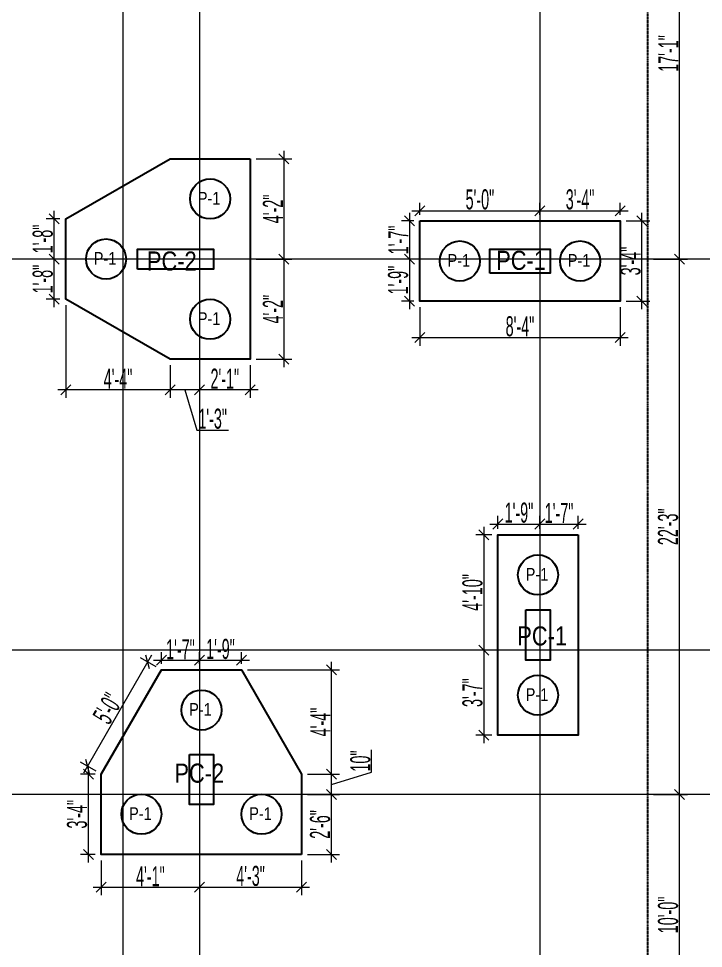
# Model space of a CAD drawing. Header units: inches. Extents: x 283072 to 301462, y 26630 to 62925.
# Drawn here: x 292872.9 to 293214.8, y 28750.4 to 29214.2 of the extents above; entities that cross this region are included whole.
import ezdxf

# ---------------------------------------------------------------- set-up
doc = ezdxf.new("R2010")
doc.units = ezdxf.units.IN
doc.header["$MEASUREMENT"] = 0
doc.header["$PDMODE"] = 2
for name, pattern in [('ACAD_ISO10W100', [18, 12, -3, 0, -3]), ('CENTER2', [1.125, 0.75, -0.125, 0.125, -0.125]), ('DASHDOT', [25.4, 12.7, -6.35, 0, -6.35])]:
    doc.linetypes.add(name, pattern=pattern)
doc.layers.get('0').update_dxf_attribs({"lineweight": 5})
for name, color, linetype, lineweight in [('BASE', 6, 'Continuous', 25), ('BUILDING_OUTER_P3', 1, 'Continuous', 35), ('column', 1, 'Continuous', 30), ('Dimension.', 7, 'Continuous', 5), ('E-D', 3, 'ACAD_ISO10W100', 20), ('Grid+Di', 194, 'CENTER2', 15), ('Pile-Anis', 1, 'Continuous', 30)]:
    doc.layers.add(name, color=color, linetype=linetype, lineweight=lineweight)
doc.styles.add('ltcnbt', font='swisscl.ttf', dxfattribs={"width": 0.7, "height": 10})
doc.styles.get("Standard").update_dxf_attribs({"font": 'ARIALN.TTF'})
doc.dimstyles.new('SCALE-50', dxfattribs={"dimtxt": 9, "dimasz": 5, "dimexe": 4, "dimexo": 3, "dimgap": 0.5, "dimtad": 1, "dimdec": 0, "dimzin": 3, "dimdsep": 46, "dimlunit": 4, "dimtxsty": 'ltcnbt', "dimblk": 'OBLIQUE', "dimcen": 0.09375, "dimdle": 4, "dimclrd": 252, "dimclre": 252, "dimclrt": 7, "dimadec": 0, "dimazin": 0, "dimtfac": 1, "dimtdec": 0, "dimtofl": 0, "dimtmove": 1, "dimatfit": 3, "dimfxl": 3, "dimtolj": 1, "dimtzin": 0, "dimlwd": 15, "dimlwe": 15, "dimarcsym": 0})

# ---------------------------------------------------------------- blocks, each defined once
blk = doc.blocks.new('_Oblique')
at = {"color": 0, "linetype": 'ByBlock', "lineweight": -2}
blk.add_line((-0.5, -0.5), (0.5, 0.5), dxfattribs=at)
blk = doc.blocks.new('*D426')
at = {"layer": 'Defpoints', "color": 0, "linetype": 'ByBlock', "lineweight": 30, "ltscale": 200, "transparency": 16777216}
for p in [(293186.92, 28827.16), (293202.82, 28827.16), (293186.92, 28707.08)]:
    blk.add_point(p, dxfattribs=at)
at = {"layer": 'Dimension.', "color": 252, "lineweight": 15, "ltscale": 200, "transparency": 16777216}
for p, q in [((293202.82, 28703.08), (293202.82, 28831.16)), ((293189.92, 28827.16), (293206.82, 28827.16)), ((293189.92, 28707.08), (293206.82, 28707.08))]:
    blk.add_line(p, q, dxfattribs=at)
at = {"layer": 'Dimension.', "color": 252, "linetype": 'ByBlock', "lineweight": 15, "ltscale": 200, "transparency": 16777216, "xscale": 5, "yscale": 5, "zscale": 5}
for p, rotation in [((293202.82, 28827.16), 90), ((293202.82, 28707.08), 270)]:
    blk.add_blockref('_Oblique', p, dxfattribs=dict(at, rotation=rotation))
at = {"layer": 'Dimension.', "color": 7, "linetype": 'ByBlock', "lineweight": 15, "ltscale": 200, "transparency": 16777216, "insert": (293197.2, 28767.12), "char_height": 10, "attachment_point": 5, "rotation": 90, "style": 'ltcnbt'}
blk.add_mtext('\\A1;10\'-0"', dxfattribs=at)
blk = doc.blocks.new('*D427')
at = {"layer": 'Defpoints', "color": 0, "linetype": 'ByBlock', "lineweight": 30, "ltscale": 200, "transparency": 16777216}
for p in [(293186.92, 29094.24), (293202.82, 29094.24), (293186.92, 28827.16)]:
    blk.add_point(p, dxfattribs=at)
at = {"layer": 'Dimension.', "color": 252, "lineweight": 15, "ltscale": 200, "transparency": 16777216}
for p, q in [((293189.92, 29094.24), (293206.82, 29094.24)), ((293202.82, 28823.16), (293202.82, 29098.24)), ((293189.92, 28827.16), (293206.82, 28827.16))]:
    blk.add_line(p, q, dxfattribs=at)
at = {"layer": 'Dimension.', "color": 252, "linetype": 'ByBlock', "lineweight": 15, "ltscale": 200, "transparency": 16777216, "xscale": 5, "yscale": 5, "zscale": 5}
for p, rotation in [((293202.82, 29094.24), 90), ((293202.82, 28827.16), 270)]:
    blk.add_blockref('_Oblique', p, dxfattribs=dict(at, rotation=rotation))
at = {"layer": 'Dimension.', "color": 7, "linetype": 'ByBlock', "lineweight": 15, "ltscale": 200, "transparency": 16777216, "insert": (293197.2, 28960.7), "char_height": 10, "attachment_point": 5, "rotation": 90, "style": 'ltcnbt'}
blk.add_mtext('\\A1;22\'-3"', dxfattribs=at)
blk = doc.blocks.new('*D428')
at = {"layer": 'Defpoints', "color": 0, "linetype": 'ByBlock', "lineweight": 30, "ltscale": 200, "transparency": 16777216}
for p in [(293186.92, 29299.24), (293202.82, 29299.24), (293186.92, 29094.24)]:
    blk.add_point(p, dxfattribs=at)
at = {"layer": 'Dimension.', "color": 252, "lineweight": 15, "ltscale": 200, "transparency": 16777216}
for p, q in [((293202.82, 29090.24), (293202.82, 29303.24)), ((293189.92, 29299.24), (293206.82, 29299.24)), ((293189.92, 29094.24), (293206.82, 29094.24))]:
    blk.add_line(p, q, dxfattribs=at)
at = {"layer": 'Dimension.', "color": 252, "linetype": 'ByBlock', "lineweight": 15, "ltscale": 200, "transparency": 16777216, "xscale": 5, "yscale": 5, "zscale": 5}
for p, rotation in [((293202.82, 29299.24), 90), ((293202.82, 29094.24), 270)]:
    blk.add_blockref('_Oblique', p, dxfattribs=dict(at, rotation=rotation))
at = {"layer": 'Dimension.', "color": 7, "linetype": 'ByBlock', "lineweight": 15, "ltscale": 200, "transparency": 16777216, "insert": (293197.32, 29196.74), "char_height": 10, "attachment_point": 5, "rotation": 90, "style": 'ltcnbt'}
blk.add_mtext('\\A1;17\'-1"', dxfattribs=at)
blk = doc.blocks.new('WT43T2')
at = {"layer": 'column'}
for points in [[(293249.64, 46621.46), (293249.64, 46631.46), (293287.64, 46631.46), (293287.64, 46621.46)], [(293425.64, 46619.46), (293425.64, 46631.46), (293455.64, 46631.46), (293455.64, 46619.46)], [(293443.64, 46451.45), (293455.64, 46451.45), (293455.64, 46426.45), (293443.64, 46426.45)], [(293275.64, 46379.38), (293287.64, 46379.38), (293287.64, 46354.38), (293275.64, 46354.38)]]:
    blk.add_lwpolyline(points, close=True, dxfattribs=at)
blk = doc.blocks.new('*D375')
at = {"layer": 'Defpoints', "color": 0, "linetype": 'ByBlock', "lineweight": 30, "ltscale": 200, "transparency": 16777216}
for p in [(292988.55, 29144.24), (292988.55, 29094.24), (293005.4, 29094.24)]:
    blk.add_point(p, dxfattribs=at)
at = {"layer": 'Dimension.', "color": 252, "lineweight": 15, "ltscale": 200, "transparency": 16777216}
for p, q in [((293005.4, 29148.24), (293005.4, 29090.24)), ((292991.55, 29144.24), (293009.4, 29144.24)), ((292991.55, 29094.24), (293009.4, 29094.24))]:
    blk.add_line(p, q, dxfattribs=at)
at = {"layer": 'Dimension.', "color": 252, "linetype": 'ByBlock', "lineweight": 15, "ltscale": 200, "transparency": 16777216, "xscale": 5, "yscale": 5, "zscale": 5}
for p, rotation in [((293005.4, 29144.24), 90), ((293005.4, 29094.24), 270)]:
    blk.add_blockref('_Oblique', p, dxfattribs=dict(at, rotation=rotation))
at = {"layer": 'Dimension.', "color": 7, "linetype": 'ByBlock', "lineweight": 30, "ltscale": 200, "transparency": 16777216, "insert": (292999.88, 29119.24), "char_height": 10, "attachment_point": 5, "rotation": 90, "style": 'ltcnbt'}
blk.add_mtext('\\A1;4\'-2"', dxfattribs=at)
blk = doc.blocks.new('*D376')
at = {"layer": 'Defpoints', "color": 0, "linetype": 'ByBlock', "lineweight": 30, "ltscale": 200, "transparency": 16777216}
for p in [(292988.55, 29094.24), (292988.55, 29044.24), (293005.4, 29044.24)]:
    blk.add_point(p, dxfattribs=at)
at = {"layer": 'Dimension.', "color": 252, "lineweight": 15, "ltscale": 200, "transparency": 16777216}
for p, q in [((292991.55, 29094.24), (293009.4, 29094.24)), ((293005.4, 29098.24), (293005.4, 29040.24)), ((292991.55, 29044.24), (293009.4, 29044.24))]:
    blk.add_line(p, q, dxfattribs=at)
at = {"layer": 'Dimension.', "color": 252, "linetype": 'ByBlock', "lineweight": 15, "ltscale": 200, "transparency": 16777216, "xscale": 5, "yscale": 5, "zscale": 5}
for p, rotation in [((293005.4, 29094.24), 90), ((293005.4, 29044.24), 270)]:
    blk.add_blockref('_Oblique', p, dxfattribs=dict(at, rotation=rotation))
at = {"layer": 'Dimension.', "color": 7, "linetype": 'ByBlock', "lineweight": 30, "ltscale": 200, "transparency": 16777216, "insert": (292999.88, 29069.24), "char_height": 10, "attachment_point": 5, "rotation": 90, "style": 'ltcnbt'}
blk.add_mtext('\\A1;4\'-2"', dxfattribs=at)
blk = doc.blocks.new('*D377')
at = {"layer": 'Defpoints', "color": 0, "linetype": 'ByBlock', "lineweight": 30, "ltscale": 200, "transparency": 16777216}
for p in [(292963.23, 29044.24), (292988.55, 29044.24), (292963.23, 29029.05)]:
    blk.add_point(p, dxfattribs=at)
at = {"layer": 'Dimension.', "color": 252, "lineweight": 15, "ltscale": 200, "transparency": 16777216}
for p, q in [((292963.23, 29041.24), (292963.23, 29025.05)), ((292988.55, 29041.24), (292988.55, 29025.05)), ((292992.55, 29029.05), (292959.23, 29029.05))]:
    blk.add_line(p, q, dxfattribs=at)
at = {"layer": 'Dimension.', "color": 252, "linetype": 'ByBlock', "lineweight": 15, "ltscale": 200, "transparency": 16777216, "xscale": 5, "yscale": 5, "zscale": 5, "rotation": 180}
blk.add_blockref('_Oblique', (292963.23, 29029.05), dxfattribs=at)
at = {"layer": 'Dimension.', "color": 252, "linetype": 'ByBlock', "lineweight": 15, "ltscale": 200, "transparency": 16777216, "xscale": 5, "yscale": 5, "zscale": 5}
blk.add_blockref('_Oblique', (292988.55, 29029.05), dxfattribs=at)
at = {"layer": 'Dimension.', "color": 7, "linetype": 'ByBlock', "lineweight": 30, "ltscale": 200, "transparency": 16777216, "insert": (292975.89, 29034.57), "char_height": 10, "attachment_point": 5, "style": 'ltcnbt'}
blk.add_mtext('\\A1;2\'-1"', dxfattribs=at)
blk = doc.blocks.new('*D378')
at = {"layer": 'Defpoints', "color": 0, "linetype": 'ByBlock', "lineweight": 30, "ltscale": 200, "transparency": 16777216}
for p in [(292948.55, 29044.24), (292963.23, 29044.24), (292948.55, 29029.05)]:
    blk.add_point(p, dxfattribs=at)
at = {"layer": 'Dimension.', "color": 252, "lineweight": 15, "ltscale": 200, "transparency": 16777216}
for p, q in [((292948.55, 29041.24), (292948.55, 29025.05)), ((292963.23, 29041.24), (292963.23, 29025.05)), ((292967.23, 29029.05), (292944.55, 29029.05)), ((292955.89, 29029.05), (292961.93, 29008.94)), ((292961.93, 29008.94), (292977.7, 29008.94))]:
    blk.add_line(p, q, dxfattribs=at)
at = {"layer": 'Dimension.', "color": 252, "linetype": 'ByBlock', "lineweight": 15, "ltscale": 200, "transparency": 16777216, "xscale": 5, "yscale": 5, "zscale": 5, "rotation": 180}
blk.add_blockref('_Oblique', (292948.55, 29029.05), dxfattribs=at)
at = {"layer": 'Dimension.', "color": 252, "linetype": 'ByBlock', "lineweight": 15, "ltscale": 200, "transparency": 16777216, "xscale": 5, "yscale": 5, "zscale": 5}
blk.add_blockref('_Oblique', (292963.23, 29029.05), dxfattribs=at)
at = {"layer": 'Dimension.', "color": 7, "linetype": 'ByBlock', "lineweight": 30, "ltscale": 200, "transparency": 16777216, "insert": (292969.81, 29014.56), "char_height": 10, "attachment_point": 5, "style": 'ltcnbt'}
blk.add_mtext('\\A1;1\'-3"', dxfattribs=at)
blk = doc.blocks.new('*D379')
at = {"layer": 'Defpoints', "color": 0, "linetype": 'ByBlock', "lineweight": 30, "ltscale": 200, "transparency": 16777216}
for p in [(292896.59, 29074.24), (292948.55, 29044.24), (292896.59, 29029.05)]:
    blk.add_point(p, dxfattribs=at)
at = {"layer": 'Dimension.', "color": 252, "lineweight": 15, "ltscale": 200, "transparency": 16777216}
for p, q in [((292896.59, 29071.24), (292896.59, 29025.05)), ((292948.55, 29041.24), (292948.55, 29025.05)), ((292952.55, 29029.05), (292892.59, 29029.05))]:
    blk.add_line(p, q, dxfattribs=at)
at = {"layer": 'Dimension.', "color": 252, "linetype": 'ByBlock', "lineweight": 15, "ltscale": 200, "transparency": 16777216, "xscale": 5, "yscale": 5, "zscale": 5, "rotation": 180}
blk.add_blockref('_Oblique', (292896.59, 29029.05), dxfattribs=at)
at = {"layer": 'Dimension.', "color": 252, "linetype": 'ByBlock', "lineweight": 15, "ltscale": 200, "transparency": 16777216, "xscale": 5, "yscale": 5, "zscale": 5}
blk.add_blockref('_Oblique', (292948.55, 29029.05), dxfattribs=at)
at = {"layer": 'Dimension.', "color": 7, "linetype": 'ByBlock', "lineweight": 30, "ltscale": 200, "transparency": 16777216, "insert": (292922.57, 29034.55), "char_height": 10, "attachment_point": 5, "style": 'ltcnbt'}
blk.add_mtext('\\A1;4\'-4"', dxfattribs=at)
blk = doc.blocks.new('*D380')
at = {"layer": 'Defpoints', "color": 0, "linetype": 'ByBlock', "lineweight": 30, "ltscale": 200, "transparency": 16777216}
for p in [(292890.66, 29094.24), (292896.59, 29094.24), (292896.59, 29074.24)]:
    blk.add_point(p, dxfattribs=at)
at = {"layer": 'Dimension.', "color": 252, "lineweight": 15, "ltscale": 200, "transparency": 16777216}
for p, q in [((292893.59, 29094.24), (292886.66, 29094.24)), ((292890.66, 29070.24), (292890.66, 29098.24)), ((292893.59, 29074.24), (292886.66, 29074.24))]:
    blk.add_line(p, q, dxfattribs=at)
at = {"layer": 'Dimension.', "color": 252, "linetype": 'ByBlock', "lineweight": 15, "ltscale": 200, "transparency": 16777216, "xscale": 5, "yscale": 5, "zscale": 5}
for p, rotation in [((292890.66, 29094.24), 90), ((292890.66, 29074.24), 270)]:
    blk.add_blockref('_Oblique', p, dxfattribs=dict(at, rotation=rotation))
at = {"layer": 'Dimension.', "color": 7, "linetype": 'ByBlock', "lineweight": 30, "ltscale": 200, "transparency": 16777216, "insert": (292885.04, 29084.24), "char_height": 10, "attachment_point": 5, "rotation": 90, "style": 'ltcnbt'}
blk.add_mtext('\\A1;1\'-8"', dxfattribs=at)
blk = doc.blocks.new('*D381')
at = {"layer": 'Defpoints', "color": 0, "linetype": 'ByBlock', "lineweight": 30, "ltscale": 200, "transparency": 16777216}
for p in [(292890.66, 29114.24), (292896.59, 29114.24), (292896.59, 29094.24)]:
    blk.add_point(p, dxfattribs=at)
at = {"layer": 'Dimension.', "color": 252, "lineweight": 15, "ltscale": 200, "transparency": 16777216}
for p, q in [((292890.66, 29090.24), (292890.66, 29118.24)), ((292893.59, 29114.24), (292886.66, 29114.24)), ((292893.59, 29094.24), (292886.66, 29094.24))]:
    blk.add_line(p, q, dxfattribs=at)
at = {"layer": 'Dimension.', "color": 252, "linetype": 'ByBlock', "lineweight": 15, "ltscale": 200, "transparency": 16777216, "xscale": 5, "yscale": 5, "zscale": 5}
for p, rotation in [((292890.66, 29114.24), 90), ((292890.66, 29094.24), 270)]:
    blk.add_blockref('_Oblique', p, dxfattribs=dict(at, rotation=rotation))
at = {"layer": 'Dimension.', "color": 7, "linetype": 'ByBlock', "lineweight": 30, "ltscale": 200, "transparency": 16777216, "insert": (292885.04, 29104.24), "char_height": 10, "attachment_point": 5, "rotation": 90, "style": 'ltcnbt'}
blk.add_mtext('\\A1;1\'-8"', dxfattribs=at)
blk = doc.blocks.new('*D382')
at = {"layer": 'Defpoints', "color": 0, "linetype": 'ByBlock', "lineweight": 30, "ltscale": 200, "transparency": 16777216}
for p in [(293133.23, 29118.31), (293073.23, 29113.24), (293133.23, 29113.24)]:
    blk.add_point(p, dxfattribs=at)
at = {"layer": 'Dimension.', "color": 252, "lineweight": 15, "ltscale": 200, "transparency": 16777216}
for p, q in [((293073.23, 29116.24), (293073.23, 29122.31)), ((293133.23, 29116.24), (293133.23, 29122.31)), ((293069.23, 29118.31), (293137.23, 29118.31))]:
    blk.add_line(p, q, dxfattribs=at)
at = {"layer": 'Dimension.', "color": 252, "linetype": 'ByBlock', "lineweight": 15, "ltscale": 200, "transparency": 16777216, "xscale": 5, "yscale": 5, "zscale": 5, "rotation": 180}
blk.add_blockref('_Oblique', (293073.23, 29118.31), dxfattribs=at)
at = {"layer": 'Dimension.', "color": 252, "linetype": 'ByBlock', "lineweight": 15, "ltscale": 200, "transparency": 16777216, "xscale": 5, "yscale": 5, "zscale": 5}
blk.add_blockref('_Oblique', (293133.23, 29118.31), dxfattribs=at)
at = {"layer": 'Dimension.', "color": 7, "linetype": 'ByBlock', "lineweight": 30, "ltscale": 200, "transparency": 16777216, "insert": (293103.23, 29123.93), "char_height": 10, "attachment_point": 5, "style": 'ltcnbt'}
blk.add_mtext('\\A1;5\'-0"', dxfattribs=at)
blk = doc.blocks.new('*D383')
at = {"layer": 'Defpoints', "color": 0, "linetype": 'ByBlock', "lineweight": 30, "ltscale": 200, "transparency": 16777216}
for p in [(293173.23, 29118.31), (293133.23, 29113.24), (293173.23, 29113.24)]:
    blk.add_point(p, dxfattribs=at)
at = {"layer": 'Dimension.', "color": 252, "lineweight": 15, "ltscale": 200, "transparency": 16777216}
for p, q in [((293133.23, 29116.24), (293133.23, 29122.31)), ((293173.23, 29116.24), (293173.23, 29122.31)), ((293129.23, 29118.31), (293177.23, 29118.31))]:
    blk.add_line(p, q, dxfattribs=at)
at = {"layer": 'Dimension.', "color": 252, "linetype": 'ByBlock', "lineweight": 15, "ltscale": 200, "transparency": 16777216, "xscale": 5, "yscale": 5, "zscale": 5, "rotation": 180}
blk.add_blockref('_Oblique', (293133.23, 29118.31), dxfattribs=at)
at = {"layer": 'Dimension.', "color": 252, "linetype": 'ByBlock', "lineweight": 15, "ltscale": 200, "transparency": 16777216, "xscale": 5, "yscale": 5, "zscale": 5}
blk.add_blockref('_Oblique', (293173.23, 29118.31), dxfattribs=at)
at = {"layer": 'Dimension.', "color": 7, "linetype": 'ByBlock', "lineweight": 30, "ltscale": 200, "transparency": 16777216, "insert": (293153.23, 29123.93), "char_height": 10, "attachment_point": 5, "style": 'ltcnbt'}
blk.add_mtext('\\A1;3\'-4"', dxfattribs=at)
blk = doc.blocks.new('*D384')
at = {"layer": 'Defpoints', "color": 0, "linetype": 'ByBlock', "lineweight": 30, "ltscale": 200, "transparency": 16777216}
for p in [(293073.23, 29113.24), (293068.03, 29094.24), (293073.23, 29094.24)]:
    blk.add_point(p, dxfattribs=at)
at = {"layer": 'Dimension.', "color": 252, "lineweight": 15, "ltscale": 200, "transparency": 16777216}
for p, q in [((293068.03, 29117.24), (293068.03, 29090.24)), ((293070.23, 29113.24), (293064.03, 29113.24)), ((293070.23, 29094.24), (293064.03, 29094.24))]:
    blk.add_line(p, q, dxfattribs=at)
at = {"layer": 'Dimension.', "color": 252, "linetype": 'ByBlock', "lineweight": 15, "ltscale": 200, "transparency": 16777216, "xscale": 5, "yscale": 5, "zscale": 5}
for p, rotation in [((293068.03, 29113.24), 90), ((293068.03, 29094.24), 270)]:
    blk.add_blockref('_Oblique', p, dxfattribs=dict(at, rotation=rotation))
at = {"layer": 'Dimension.', "color": 7, "linetype": 'ByBlock', "lineweight": 30, "ltscale": 200, "transparency": 16777216, "insert": (293062.53, 29103.74), "char_height": 10, "attachment_point": 5, "rotation": 90, "style": 'ltcnbt'}
blk.add_mtext('\\A1;1\'-7"', dxfattribs=at)
blk = doc.blocks.new('*D385')
at = {"layer": 'Defpoints', "color": 0, "linetype": 'ByBlock', "lineweight": 30, "ltscale": 200, "transparency": 16777216}
for p in [(293073.23, 29094.24), (293068.03, 29073.24), (293073.23, 29073.24)]:
    blk.add_point(p, dxfattribs=at)
at = {"layer": 'Dimension.', "color": 252, "lineweight": 15, "ltscale": 200, "transparency": 16777216}
for p, q in [((293070.23, 29094.24), (293064.03, 29094.24)), ((293068.03, 29098.24), (293068.03, 29069.24)), ((293070.23, 29073.24), (293064.03, 29073.24))]:
    blk.add_line(p, q, dxfattribs=at)
at = {"layer": 'Dimension.', "color": 252, "linetype": 'ByBlock', "lineweight": 15, "ltscale": 200, "transparency": 16777216, "xscale": 5, "yscale": 5, "zscale": 5}
for p, rotation in [((293068.03, 29094.24), 90), ((293068.03, 29073.24), 270)]:
    blk.add_blockref('_Oblique', p, dxfattribs=dict(at, rotation=rotation))
at = {"layer": 'Dimension.', "color": 7, "linetype": 'ByBlock', "lineweight": 30, "ltscale": 200, "transparency": 16777216, "insert": (293062.42, 29083.74), "char_height": 10, "attachment_point": 5, "rotation": 90, "style": 'ltcnbt'}
blk.add_mtext('\\A1;1\'-9"', dxfattribs=at)
blk = doc.blocks.new('*D386')
at = {"layer": 'Defpoints', "color": 0, "linetype": 'ByBlock', "lineweight": 30, "ltscale": 200, "transparency": 16777216}
for p in [(293073.23, 29073.24), (293173.23, 29073.24), (293173.23, 29055.03)]:
    blk.add_point(p, dxfattribs=at)
at = {"layer": 'Dimension.', "color": 252, "lineweight": 15, "ltscale": 200, "transparency": 16777216}
for p, q in [((293073.23, 29070.24), (293073.23, 29051.03)), ((293173.23, 29070.24), (293173.23, 29051.03)), ((293069.23, 29055.03), (293177.23, 29055.03))]:
    blk.add_line(p, q, dxfattribs=at)
at = {"layer": 'Dimension.', "color": 252, "linetype": 'ByBlock', "lineweight": 15, "ltscale": 200, "transparency": 16777216, "xscale": 5, "yscale": 5, "zscale": 5, "rotation": 180}
blk.add_blockref('_Oblique', (293073.23, 29055.03), dxfattribs=at)
at = {"layer": 'Dimension.', "color": 252, "linetype": 'ByBlock', "lineweight": 15, "ltscale": 200, "transparency": 16777216, "xscale": 5, "yscale": 5, "zscale": 5}
blk.add_blockref('_Oblique', (293173.23, 29055.03), dxfattribs=at)
at = {"layer": 'Dimension.', "color": 7, "linetype": 'ByBlock', "lineweight": 30, "ltscale": 200, "transparency": 16777216, "insert": (293123.23, 29060.65), "char_height": 10, "attachment_point": 5, "style": 'ltcnbt'}
blk.add_mtext('\\A1;8\'-4"', dxfattribs=at)
blk = doc.blocks.new('*D387')
at = {"layer": 'Defpoints', "color": 0, "linetype": 'ByBlock', "lineweight": 30, "ltscale": 200, "transparency": 16777216}
for p in [(293173.23, 29113.24), (293184.12, 29113.24), (293173.23, 29073.24)]:
    blk.add_point(p, dxfattribs=at)
at = {"layer": 'Dimension.', "color": 252, "lineweight": 15, "ltscale": 200, "transparency": 16777216}
for p, q in [((293184.12, 29069.24), (293184.12, 29117.24)), ((293176.23, 29113.24), (293188.12, 29113.24)), ((293176.23, 29073.24), (293188.12, 29073.24))]:
    blk.add_line(p, q, dxfattribs=at)
at = {"layer": 'Dimension.', "color": 252, "linetype": 'ByBlock', "lineweight": 15, "ltscale": 200, "transparency": 16777216, "xscale": 5, "yscale": 5, "zscale": 5}
for p, rotation in [((293184.12, 29113.24), 90), ((293184.12, 29073.24), 270)]:
    blk.add_blockref('_Oblique', p, dxfattribs=dict(at, rotation=rotation))
at = {"layer": 'Dimension.', "color": 7, "linetype": 'ByBlock', "lineweight": 30, "ltscale": 200, "transparency": 16777216, "insert": (293178.49, 29093.24), "char_height": 10, "attachment_point": 5, "rotation": 90, "style": 'ltcnbt'}
blk.add_mtext('\\A1;3\'-4"', dxfattribs=at)
blk = doc.blocks.new('*D394')
at = {"layer": 'Defpoints', "color": 0, "linetype": 'ByBlock', "lineweight": 30, "ltscale": 200, "transparency": 16777216}
for p in [(292914.23, 28797.34), (292963.23, 28797.34), (292963.23, 28780.92)]:
    blk.add_point(p, dxfattribs=at)
at = {"layer": 'Dimension.', "color": 252, "lineweight": 15, "ltscale": 200, "transparency": 16777216}
for p, q in [((292914.23, 28794.34), (292914.23, 28776.92)), ((292963.23, 28794.34), (292963.23, 28776.92)), ((292910.23, 28780.92), (292967.23, 28780.92))]:
    blk.add_line(p, q, dxfattribs=at)
at = {"layer": 'Dimension.', "color": 252, "linetype": 'ByBlock', "lineweight": 15, "ltscale": 200, "transparency": 16777216, "xscale": 5, "yscale": 5, "zscale": 5, "rotation": 180}
blk.add_blockref('_Oblique', (292914.23, 28780.92), dxfattribs=at)
at = {"layer": 'Dimension.', "color": 252, "linetype": 'ByBlock', "lineweight": 15, "ltscale": 200, "transparency": 16777216, "xscale": 5, "yscale": 5, "zscale": 5}
blk.add_blockref('_Oblique', (292963.23, 28780.92), dxfattribs=at)
at = {"layer": 'Dimension.', "color": 7, "linetype": 'ByBlock', "lineweight": 30, "ltscale": 200, "transparency": 16777216, "insert": (292938.73, 28786.42), "char_height": 10, "attachment_point": 5, "style": 'ltcnbt'}
blk.add_mtext('\\A1;4\'-1"', dxfattribs=at)
blk = doc.blocks.new('*D395')
at = {"layer": 'Defpoints', "color": 0, "linetype": 'ByBlock', "lineweight": 30, "ltscale": 200, "transparency": 16777216}
for p in [(292963.23, 28797.34), (293014.23, 28797.34), (293014.23, 28780.92)]:
    blk.add_point(p, dxfattribs=at)
at = {"layer": 'Dimension.', "color": 252, "lineweight": 15, "ltscale": 200, "transparency": 16777216}
for p, q in [((292963.23, 28794.34), (292963.23, 28776.92)), ((293014.23, 28794.34), (293014.23, 28776.92)), ((292959.23, 28780.92), (293018.23, 28780.92))]:
    blk.add_line(p, q, dxfattribs=at)
at = {"layer": 'Dimension.', "color": 252, "linetype": 'ByBlock', "lineweight": 15, "ltscale": 200, "transparency": 16777216, "xscale": 5, "yscale": 5, "zscale": 5, "rotation": 180}
blk.add_blockref('_Oblique', (292963.23, 28780.92), dxfattribs=at)
at = {"layer": 'Dimension.', "color": 252, "linetype": 'ByBlock', "lineweight": 15, "ltscale": 200, "transparency": 16777216, "xscale": 5, "yscale": 5, "zscale": 5}
blk.add_blockref('_Oblique', (293014.23, 28780.92), dxfattribs=at)
at = {"layer": 'Dimension.', "color": 7, "linetype": 'ByBlock', "lineweight": 30, "ltscale": 200, "transparency": 16777216, "insert": (292988.73, 28786.54), "char_height": 10, "attachment_point": 5, "style": 'ltcnbt'}
blk.add_mtext('\\A1;4\'-3"', dxfattribs=at)
blk = doc.blocks.new('*D396')
at = {"layer": 'Defpoints', "color": 0, "linetype": 'ByBlock', "lineweight": 30, "ltscale": 200, "transparency": 16777216}
for p in [(293014.23, 28827.16), (293029.08, 28827.16), (293014.23, 28797.34)]:
    blk.add_point(p, dxfattribs=at)
at = {"layer": 'Dimension.', "color": 252, "lineweight": 15, "ltscale": 200, "transparency": 16777216}
for p, q in [((293029.08, 28793.34), (293029.08, 28831.16)), ((293017.23, 28827.16), (293033.08, 28827.16)), ((293017.23, 28797.34), (293033.08, 28797.34))]:
    blk.add_line(p, q, dxfattribs=at)
at = {"layer": 'Dimension.', "color": 252, "linetype": 'ByBlock', "lineweight": 15, "ltscale": 200, "transparency": 16777216, "xscale": 5, "yscale": 5, "zscale": 5}
for p, rotation in [((293029.08, 28827.16), 90), ((293029.08, 28797.34), 270)]:
    blk.add_blockref('_Oblique', p, dxfattribs=dict(at, rotation=rotation))
at = {"layer": 'Dimension.', "color": 7, "linetype": 'ByBlock', "lineweight": 30, "ltscale": 200, "transparency": 16777216, "insert": (293023.46, 28812.25), "char_height": 10, "attachment_point": 5, "rotation": 90, "style": 'ltcnbt'}
blk.add_mtext('\\A1;2\'-6"', dxfattribs=at)
blk = doc.blocks.new('*D397')
at = {"layer": 'Defpoints', "color": 0, "linetype": 'ByBlock', "lineweight": 30, "ltscale": 200, "transparency": 16777216}
for p in [(293014.23, 28837.34), (293029.08, 28837.34), (293014.23, 28827.16)]:
    blk.add_point(p, dxfattribs=at)
at = {"layer": 'Dimension.', "color": 252, "lineweight": 15, "ltscale": 200, "transparency": 16777216}
for p, q in [((293049.19, 28838.28), (293049.19, 28849.48)), ((293029.08, 28823.16), (293029.08, 28841.34)), ((293017.23, 28837.34), (293033.08, 28837.34)), ((293029.08, 28832.25), (293049.19, 28838.28)), ((293017.23, 28827.16), (293033.08, 28827.16))]:
    blk.add_line(p, q, dxfattribs=at)
at = {"layer": 'Dimension.', "color": 252, "linetype": 'ByBlock', "lineweight": 15, "ltscale": 200, "transparency": 16777216, "xscale": 5, "yscale": 5, "zscale": 5}
for p, rotation in [((293029.08, 28837.34), 90), ((293029.08, 28827.16), 270)]:
    blk.add_blockref('_Oblique', p, dxfattribs=dict(at, rotation=rotation))
at = {"layer": 'Dimension.', "color": 7, "linetype": 'ByBlock', "lineweight": 30, "ltscale": 200, "transparency": 16777216, "insert": (293043.57, 28843.88), "char_height": 10, "attachment_point": 5, "rotation": 90, "style": 'ltcnbt'}
blk.add_mtext('\\A1;10"', dxfattribs=at)
blk = doc.blocks.new('*D398')
at = {"layer": 'Defpoints', "color": 0, "linetype": 'ByBlock', "lineweight": 30, "ltscale": 200, "transparency": 16777216}
for p in [(292984.23, 28889.3), (293029.08, 28889.3), (293014.23, 28837.34)]:
    blk.add_point(p, dxfattribs=at)
at = {"layer": 'Dimension.', "color": 252, "lineweight": 15, "ltscale": 200, "transparency": 16777216}
for p, q in [((293029.08, 28833.34), (293029.08, 28893.3)), ((292987.23, 28889.3), (293033.08, 28889.3)), ((293017.23, 28837.34), (293033.08, 28837.34))]:
    blk.add_line(p, q, dxfattribs=at)
at = {"layer": 'Dimension.', "color": 252, "linetype": 'ByBlock', "lineweight": 15, "ltscale": 200, "transparency": 16777216, "xscale": 5, "yscale": 5, "zscale": 5}
for p, rotation in [((293029.08, 28889.3), 90), ((293029.08, 28837.34), 270)]:
    blk.add_blockref('_Oblique', p, dxfattribs=dict(at, rotation=rotation))
at = {"layer": 'Dimension.', "color": 7, "linetype": 'ByBlock', "lineweight": 30, "ltscale": 200, "transparency": 16777216, "insert": (293023.58, 28863.32), "char_height": 10, "attachment_point": 5, "rotation": 90, "style": 'ltcnbt'}
blk.add_mtext('\\A1;4\'-4"', dxfattribs=at)
blk = doc.blocks.new('*D399')
at = {"layer": 'Defpoints', "color": 0, "linetype": 'ByBlock', "lineweight": 30, "ltscale": 200, "transparency": 16777216}
for p in [(292907.77, 28837.34), (292914.23, 28837.34), (292914.23, 28797.34)]:
    blk.add_point(p, dxfattribs=at)
at = {"layer": 'Dimension.', "color": 252, "lineweight": 15, "ltscale": 200, "transparency": 16777216}
for p, q in [((292907.77, 28793.34), (292907.77, 28841.34)), ((292911.23, 28837.34), (292903.77, 28837.34)), ((292911.23, 28797.34), (292903.77, 28797.34))]:
    blk.add_line(p, q, dxfattribs=at)
at = {"layer": 'Dimension.', "color": 252, "linetype": 'ByBlock', "lineweight": 15, "ltscale": 200, "transparency": 16777216, "xscale": 5, "yscale": 5, "zscale": 5}
for p, rotation in [((292907.77, 28837.34), 90), ((292907.77, 28797.34), 270)]:
    blk.add_blockref('_Oblique', p, dxfattribs=dict(at, rotation=rotation))
at = {"layer": 'Dimension.', "color": 7, "linetype": 'ByBlock', "lineweight": 30, "ltscale": 200, "transparency": 16777216, "insert": (292902.15, 28817.34), "char_height": 10, "attachment_point": 5, "rotation": 90, "style": 'ltcnbt'}
blk.add_mtext('\\A1;3\'-4"', dxfattribs=at)
blk = doc.blocks.new('*D400')
at = {"layer": 'Defpoints', "color": 0, "linetype": 'ByBlock', "lineweight": 30, "ltscale": 200, "transparency": 16777216}
for p in [(292944.23, 28889.3), (292907.33, 28841.32), (292914.23, 28837.34)]:
    blk.add_point(p, dxfattribs=at)
at = {"layer": 'Dimension.', "color": 252, "lineweight": 15, "ltscale": 200, "transparency": 16777216}
for p, q in [((292939.33, 28896.75), (292905.33, 28837.86)), ((292941.63, 28890.8), (292933.86, 28895.28)), ((292911.63, 28838.84), (292903.86, 28843.32))]:
    blk.add_line(p, q, dxfattribs=at)
at = {"layer": 'Dimension.', "color": 252, "linetype": 'ByBlock', "lineweight": 15, "ltscale": 200, "transparency": 16777216, "xscale": 5, "yscale": 5, "zscale": 5}
for p, rotation in [((292937.33, 28893.28), 59.99999999999315), ((292907.33, 28841.32), 239.9999999999932)]:
    blk.add_blockref('_Oblique', p, dxfattribs=dict(at, rotation=rotation))
at = {"layer": 'Dimension.', "color": 7, "linetype": 'ByBlock', "lineweight": 30, "ltscale": 200, "transparency": 16777216, "insert": (292917.46, 28870.11), "char_height": 10, "attachment_point": 5, "rotation": 60, "style": 'ltcnbt'}
blk.add_mtext('\\A1;5\'-0"', dxfattribs=at)
blk = doc.blocks.new('*D401')
at = {"layer": 'Defpoints', "color": 0, "linetype": 'ByBlock', "lineweight": 30, "ltscale": 200, "transparency": 16777216}
for p in [(292963.23, 28894.12), (292944.23, 28889.3), (292963.23, 28889.3)]:
    blk.add_point(p, dxfattribs=at)
at = {"layer": 'Dimension.', "color": 252, "lineweight": 15, "ltscale": 200, "transparency": 16777216}
for p, q in [((292944.23, 28892.3), (292944.23, 28898.12)), ((292963.23, 28892.3), (292963.23, 28898.12)), ((292940.23, 28894.12), (292967.23, 28894.12))]:
    blk.add_line(p, q, dxfattribs=at)
at = {"layer": 'Dimension.', "color": 252, "linetype": 'ByBlock', "lineweight": 15, "ltscale": 200, "transparency": 16777216, "xscale": 5, "yscale": 5, "zscale": 5, "rotation": 180}
blk.add_blockref('_Oblique', (292944.23, 28894.12), dxfattribs=at)
at = {"layer": 'Dimension.', "color": 252, "linetype": 'ByBlock', "lineweight": 15, "ltscale": 200, "transparency": 16777216, "xscale": 5, "yscale": 5, "zscale": 5}
blk.add_blockref('_Oblique', (292963.23, 28894.12), dxfattribs=at)
at = {"layer": 'Dimension.', "color": 7, "linetype": 'ByBlock', "lineweight": 30, "ltscale": 200, "transparency": 16777216, "insert": (292953.73, 28899.62), "char_height": 10, "attachment_point": 5, "style": 'ltcnbt'}
blk.add_mtext('\\A1;1\'-7"', dxfattribs=at)
blk = doc.blocks.new('*D402')
at = {"layer": 'Defpoints', "color": 0, "linetype": 'ByBlock', "lineweight": 30, "ltscale": 200, "transparency": 16777216}
for p in [(292984.23, 28894.12), (292963.23, 28889.3), (292984.23, 28889.3)]:
    blk.add_point(p, dxfattribs=at)
at = {"layer": 'Dimension.', "color": 252, "lineweight": 15, "ltscale": 200, "transparency": 16777216}
for p, q in [((292963.23, 28892.3), (292963.23, 28898.12)), ((292984.23, 28892.3), (292984.23, 28898.12)), ((292959.23, 28894.12), (292988.23, 28894.12))]:
    blk.add_line(p, q, dxfattribs=at)
at = {"layer": 'Dimension.', "color": 252, "linetype": 'ByBlock', "lineweight": 15, "ltscale": 200, "transparency": 16777216, "xscale": 5, "yscale": 5, "zscale": 5, "rotation": 180}
blk.add_blockref('_Oblique', (292963.23, 28894.12), dxfattribs=at)
at = {"layer": 'Dimension.', "color": 252, "linetype": 'ByBlock', "lineweight": 15, "ltscale": 200, "transparency": 16777216, "xscale": 5, "yscale": 5, "zscale": 5}
blk.add_blockref('_Oblique', (292984.23, 28894.12), dxfattribs=at)
at = {"layer": 'Dimension.', "color": 7, "linetype": 'ByBlock', "lineweight": 30, "ltscale": 200, "transparency": 16777216, "insert": (292973.73, 28899.73), "char_height": 10, "attachment_point": 5, "style": 'ltcnbt'}
blk.add_mtext('\\A1;1\'-9"', dxfattribs=at)
blk = doc.blocks.new('*D403')
at = {"layer": 'Defpoints', "color": 0, "linetype": 'ByBlock', "lineweight": 30, "ltscale": 200, "transparency": 16777216}
for p in [(293133.23, 28962.09), (293112.23, 28956.72), (293133.23, 28956.72)]:
    blk.add_point(p, dxfattribs=at)
at = {"layer": 'Dimension.', "color": 252, "lineweight": 15, "ltscale": 200, "transparency": 16777216}
for p, q in [((293112.23, 28959.72), (293112.23, 28966.09)), ((293133.23, 28959.72), (293133.23, 28966.09)), ((293108.23, 28962.09), (293137.23, 28962.09))]:
    blk.add_line(p, q, dxfattribs=at)
at = {"layer": 'Dimension.', "color": 252, "linetype": 'ByBlock', "lineweight": 15, "ltscale": 200, "transparency": 16777216, "xscale": 5, "yscale": 5, "zscale": 5, "rotation": 180}
blk.add_blockref('_Oblique', (293112.23, 28962.09), dxfattribs=at)
at = {"layer": 'Dimension.', "color": 252, "linetype": 'ByBlock', "lineweight": 15, "ltscale": 200, "transparency": 16777216, "xscale": 5, "yscale": 5, "zscale": 5}
blk.add_blockref('_Oblique', (293133.23, 28962.09), dxfattribs=at)
at = {"layer": 'Dimension.', "color": 7, "linetype": 'ByBlock', "lineweight": 30, "ltscale": 200, "transparency": 16777216, "insert": (293122.73, 28967.71), "char_height": 10, "attachment_point": 5, "style": 'ltcnbt'}
blk.add_mtext('\\A1;1\'-9"', dxfattribs=at)
blk = doc.blocks.new('*D404')
at = {"layer": 'Defpoints', "color": 0, "linetype": 'ByBlock', "lineweight": 30, "ltscale": 200, "transparency": 16777216}
for p in [(293152.23, 28962.09), (293133.23, 28956.72), (293152.23, 28956.72)]:
    blk.add_point(p, dxfattribs=at)
at = {"layer": 'Dimension.', "color": 252, "lineweight": 15, "ltscale": 200, "transparency": 16777216}
for p, q in [((293133.23, 28959.72), (293133.23, 28966.09)), ((293152.23, 28959.72), (293152.23, 28966.09)), ((293129.23, 28962.09), (293156.23, 28962.09))]:
    blk.add_line(p, q, dxfattribs=at)
at = {"layer": 'Dimension.', "color": 252, "linetype": 'ByBlock', "lineweight": 15, "ltscale": 200, "transparency": 16777216, "xscale": 5, "yscale": 5, "zscale": 5, "rotation": 180}
blk.add_blockref('_Oblique', (293133.23, 28962.09), dxfattribs=at)
at = {"layer": 'Dimension.', "color": 252, "linetype": 'ByBlock', "lineweight": 15, "ltscale": 200, "transparency": 16777216, "xscale": 5, "yscale": 5, "zscale": 5}
blk.add_blockref('_Oblique', (293152.23, 28962.09), dxfattribs=at)
at = {"layer": 'Dimension.', "color": 7, "linetype": 'ByBlock', "lineweight": 30, "ltscale": 200, "transparency": 16777216, "insert": (293142.73, 28967.59), "char_height": 10, "attachment_point": 5, "style": 'ltcnbt'}
blk.add_mtext('\\A1;1\'-7"', dxfattribs=at)
blk = doc.blocks.new('*D405')
at = {"layer": 'Defpoints', "color": 0, "linetype": 'ByBlock', "lineweight": 30, "ltscale": 200, "transparency": 16777216}
for p in [(293112.23, 28956.72), (293105.18, 28899.22), (293112.23, 28899.22)]:
    blk.add_point(p, dxfattribs=at)
at = {"layer": 'Dimension.', "color": 252, "lineweight": 15, "ltscale": 200, "transparency": 16777216}
for p, q in [((293105.18, 28960.72), (293105.18, 28895.22)), ((293109.23, 28956.72), (293101.18, 28956.72)), ((293109.23, 28899.22), (293101.18, 28899.22))]:
    blk.add_line(p, q, dxfattribs=at)
at = {"layer": 'Dimension.', "color": 252, "linetype": 'ByBlock', "lineweight": 15, "ltscale": 200, "transparency": 16777216, "xscale": 5, "yscale": 5, "zscale": 5}
for p, rotation in [((293105.18, 28956.72), 90), ((293105.18, 28899.22), 270)]:
    blk.add_blockref('_Oblique', p, dxfattribs=dict(at, rotation=rotation))
at = {"layer": 'Dimension.', "color": 7, "linetype": 'ByBlock', "lineweight": 30, "ltscale": 200, "transparency": 16777216, "insert": (293099.56, 28927.97), "char_height": 10, "attachment_point": 5, "rotation": 90, "style": 'ltcnbt'}
blk.add_mtext('\\A1;4\'-10"', dxfattribs=at)
blk = doc.blocks.new('*D406')
at = {"layer": 'Defpoints', "color": 0, "linetype": 'ByBlock', "lineweight": 30, "ltscale": 200, "transparency": 16777216}
for p in [(293112.23, 28899.22), (293105.18, 28856.72), (293112.23, 28856.72)]:
    blk.add_point(p, dxfattribs=at)
at = {"layer": 'Dimension.', "color": 252, "lineweight": 15, "ltscale": 200, "transparency": 16777216}
for p, q in [((293109.23, 28899.22), (293101.18, 28899.22)), ((293105.18, 28903.22), (293105.18, 28852.72)), ((293109.23, 28856.72), (293101.18, 28856.72))]:
    blk.add_line(p, q, dxfattribs=at)
at = {"layer": 'Dimension.', "color": 252, "linetype": 'ByBlock', "lineweight": 15, "ltscale": 200, "transparency": 16777216, "xscale": 5, "yscale": 5, "zscale": 5}
for p, rotation in [((293105.18, 28899.22), 90), ((293105.18, 28856.72), 270)]:
    blk.add_blockref('_Oblique', p, dxfattribs=dict(at, rotation=rotation))
at = {"layer": 'Dimension.', "color": 7, "linetype": 'ByBlock', "lineweight": 30, "ltscale": 200, "transparency": 16777216, "insert": (293099.56, 28877.97), "char_height": 10, "attachment_point": 5, "rotation": 90, "style": 'ltcnbt'}
blk.add_mtext('\\A1;3\'-7"', dxfattribs=at)

msp = doc.modelspace()

# ---------------------------------------------------------------- linework, layer by layer
at = {"layer": 'BASE', "color": 156, "linetype": 'ByBlock', "lineweight": 30}
for points in [[(292988.55424, 29144.23511), (292988.55424, 29044.23511), (292948.55424, 29044.23511), (292896.59272, 29074.23511), (292896.59272, 29114.23511), (292948.55424, 29144.23511), (292988.55424, 29144.23511)], [(293014.23261, 28797.33605), (292914.23261, 28797.33605), (292914.23261, 28837.33605), (292944.23261, 28889.29757), (292984.23261, 28889.29757), (293014.23261, 28837.33605), (293014.23261, 28797.33605)]]:
    msp.add_lwpolyline(points, dxfattribs=at)
for points in [[(293073.23261, 29113.23511), (293173.23261, 29113.23511), (293173.23261, 29073.23511), (293073.23261, 29073.23511)], [(293152.23261, 28956.71906), (293152.23261, 28856.71906), (293112.23261, 28856.71906), (293112.23261, 28956.71906)]]:
    msp.add_lwpolyline(points, close=True, dxfattribs=at)
at = {"layer": 'BUILDING_OUTER_P3', "linetype": 'DASHDOT', "lineweight": 30, "ltscale": 0.02}
msp.add_line((293186.92011, 29862.07655), (293186.92011, 28707.07655), dxfattribs=at)
at = {"layer": 'Grid+Di', "linetype": 'ByBlock', "lineweight": 15, "ltscale": 200}
for p, q in [((292924.92011, 29910.5805), (292924.92011, 28644.47835)), ((292963.23261, 29910.5805), (292963.23261, 28644.47835)), ((293133.23261, 29910.5805), (293133.23261, 28644.47835)), ((293233.75505, 29094.23511), (292658.42321, 29094.23511)), ((293233.75505, 28899.21906), (292658.42321, 28899.21906)), ((293233.75505, 28827.15655), (292658.42321, 28827.15655))]:
    msp.add_line(p, q, dxfattribs=at)
at = {"layer": 'Pile-Anis', "linetype": 'ByBlock'}
for centre in [(292968.55424, 29124.23511), (292916.59272, 29094.23511), (293093.23261, 29093.23511), (293153.23261, 29093.23511), (292968.55424, 29064.23511), (293132.23261, 28936.71906), (293132.23261, 28876.71906), (292964.23261, 28869.29757), (292934.23261, 28817.33605), (292994.23261, 28817.33605)]:
    msp.add_circle(centre, 10, dxfattribs=at)

# ---------------------------------------------------------------- block references
at = {"layer": 'column', "linetype": 'ByBlock', "lineweight": 15}
msp.add_blockref('WT43T2', (-317.40262, -17532.22653), dxfattribs=at)

# ---------------------------------------------------------------- texts
at = {"layer": 'E-D', "linetype": 'ByBlock'}
for s, height, p in [('P-1', 6.336, (292962.3956, 29121.36912)), ('P-1', 6.336, (292910.43408, 29091.36912)), ('PC-2', 9.504, (292937.01409, 29088.49937)), ('P-1', 6.336, (293087.07397, 29090.36912)), ('PC-1', 9.504, (293111.37529, 29088.83893)), ('P-1', 6.336, (293147.07397, 29090.36912)), ('P-1', 6.336, (292962.3956, 29061.36912)), ('P-1', 6.336, (293126.07397, 28933.85307)), ('PC-1', 9.504, (293121.90964, 28901.50736)), ('P-1', 6.336, (293126.07397, 28873.85307)), ('P-1', 6.336, (292958.07397, 28866.43158)), ('PC-2', 9.504, (292950.7541, 28833.08749)), ('P-1', 6.336, (292928.07397, 28814.47006)), ('P-1', 6.336, (292988.07397, 28814.47006))]:
    msp.add_text(s, height=height, dxfattribs=at).set_placement(p)

# ---------------------------------------------------------------- dimensions: what is measured, and where the dimension line sits
at = {"layer": 'Dimension.', "linetype": 'ByBlock', "lineweight": 15, "ltscale": 200}
for base, p1, p2, picture, middle in [((293202.82176, 29299.23511), (293186.92011, 29094.23511), (293186.92011, 29299.23511), '*D428', (293197.32176, 29196.73511)), ((293202.82176, 29094.23511), (293186.92011, 28827.15655), (293186.92011, 29094.23511), '*D427', (293197.20053, 28960.69583)), ((293202.82176, 28827.15655), (293186.92011, 28707.07655), (293186.92011, 28827.15655), '*D426', (293197.20053, 28767.11655))]:
    dim = msp.add_linear_dim(base=base, p1=p1, p2=p2, angle=90, dimstyle='SCALE-50', dxfattribs=at)
    dim.commit()
    dim.dimension.update_dxf_attribs({"geometry": picture, "text_midpoint": middle})
at = {"layer": 'Dimension.', "color": 6, "linetype": 'ByBlock', "lineweight": 30, "ltscale": 200}
for base, p1, p2, angle, picture, middle in [((293005.39824, 29094.23511), (292988.55424, 29144.23511), (292988.55424, 29094.23511), 90, '*D375', (292999.87858, 29119.23511)), ((292890.66279, 29114.23511), (292896.59272, 29094.23511), (292896.59272, 29114.23511), 90, '*D381', (292885.04156, 29104.23511)), ((293068.03358, 29094.23511), (293073.23261, 29113.23511), (293073.23261, 29094.23511), 90, '*D384', (293062.53358, 29103.73511)), ((293184.11593, 29113.23511), (293173.23261, 29073.23511), (293173.23261, 29113.23511), 90, '*D387', (293178.4947, 29093.23511)), ((292890.66279, 29094.23511), (292896.59272, 29074.23511), (292896.59272, 29094.23511), 90, '*D380', (292885.04156, 29084.23511)), ((293068.03358, 29073.23511), (293073.23261, 29094.23511), (293073.23261, 29073.23511), 90, '*D385', (293062.4189, 29083.73511)), ((293005.39824, 29044.23511), (292988.55424, 29094.23511), (292988.55424, 29044.23511), 90, '*D376', (292999.87858, 29069.23511)), ((293105.1784189978, 28899.2190563016), (293112.2326114401, 28956.7190563015), (293112.2326114401, 28899.2190563015), 90, '*D405', (293099.5571870187, 28927.9690563015)), ((292984.23261, 28894.11978), (292963.23261, 28889.29757), (292984.23261, 28889.29757), 180, '*D402', (292973.73261, 28899.73446)), ((293105.1784189978, 28856.7190563016), (293112.2326114401, 28899.2190563015), (293112.2326114401, 28856.7190563015), 90, '*D406', (293099.5571870187, 28877.9690563015)), ((293029.07902, 28889.29757), (293014.23261, 28837.33605), (292984.23261, 28889.29757), 90, '*D398', (293023.57902, 28863.31681)), ((293029.07902, 28837.33605), (293014.23261, 28827.15655), (293014.23261, 28837.33605), 90, '*D397', (293043.57148, 28838.78041)), ((293029.07902, 28827.15655), (293014.23261, 28797.33605), (293014.23261, 28827.15655), 90, '*D396', (293023.45779, 28812.2463))]:
    dim = msp.add_linear_dim(base=base, p1=p1, p2=p2, angle=angle, dimstyle='SCALE-50', dxfattribs=at)
    dim.commit()
    dim.dimension.update_dxf_attribs({"geometry": picture, "text_midpoint": middle})
for base, p1, p2, picture, middle in [((293133.23261, 29118.30545), (293073.23261, 29113.23511), (293133.23261, 29113.23511), '*D382', (293103.23261, 29123.92668)), ((293173.23261, 29118.30545), (293133.23261, 29113.23511), (293173.23261, 29113.23511), '*D383', (293153.23261, 29123.92668)), ((292896.59272, 29029.05237), (292948.55424, 29044.23511), (292896.59272, 29074.23511), '*D379', (292922.57348, 29034.55237)), ((293173.23261, 29055.03121), (293073.23261, 29073.23511), (293173.23261, 29073.23511), '*D386', (293123.23261, 29060.65244)), ((292948.55424, 29029.05237), (292963.23261, 29044.23511), (292948.55424, 29044.23511), '*D378', (292962.42753, 29014.5599)), ((292963.23261, 29029.05237), (292988.55424, 29044.23511), (292963.23261, 29044.23511), '*D377', (292975.89343, 29034.57203)), ((293133.23261, 28962.09201), (293112.23261, 28956.71906), (293133.23261, 28956.71906), '*D403', (293122.73261, 28967.70669)), ((293152.23261, 28962.09201), (293133.23261, 28956.71906), (293152.23261, 28956.71906), '*D404', (293142.73261, 28967.59201)), ((292963.23261, 28780.92276), (292914.23261, 28797.33605), (292963.23261, 28797.33605), '*D394', (292938.73261, 28786.42276)), ((293014.23261, 28780.92276), (292963.23261, 28797.33605), (293014.23261, 28797.33605), '*D395', (292988.73261, 28786.54399))]:
    dim = msp.add_linear_dim(base=base, p1=p1, p2=p2, dimstyle='SCALE-50', dxfattribs=at)
    dim.commit()
    dim.dimension.update_dxf_attribs({"geometry": picture, "text_midpoint": middle})
for p1, p2, distance, picture, middle in [((292944.23261, 28889.29757), (292963.23261, 28889.29757), 4.82221, '*D401', (292953.73261, 28899.61978)), ((292944.23261, 28889.29757), (292914.23261, 28837.33605), -7.97263, '*D400', (292917.45998, 28870.11374)), ((292914.23261, 28797.33605), (292914.23261, 28837.33605), 6.4585, '*D399', (292902.15288, 28817.33605))]:
    dim = msp.add_aligned_dim(p1=p1, p2=p2, distance=distance, dimstyle='SCALE-50', dxfattribs=at)
    dim.commit()
    dim.dimension.update_dxf_attribs({"geometry": picture, "text_midpoint": middle})

doc.saveas('drawing.dxf')
